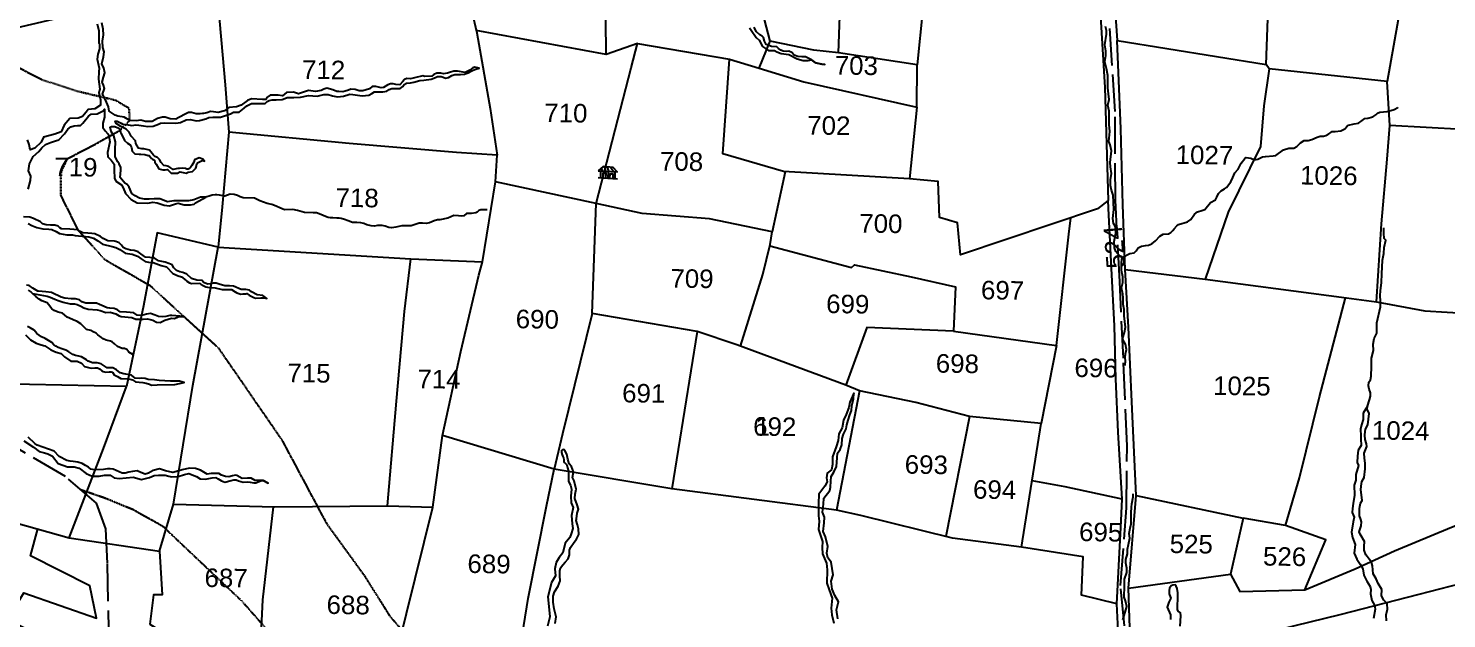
# Model space of a CAD drawing. Header units: inches. Extents: x 304037 to 460575, y 1453943 to 1639883.
# Drawn here: x 344773 to 346664, y 1596518 to 1597304 of the extents above; entities that cross this region are included whole.
import ezdxf

# ---------------------------------------------------------------- set-up
doc = ezdxf.new("R2010")
doc.units = ezdxf.units.IN
doc.header["$MEASUREMENT"] = 0
doc.linetypes.add('ACAD_ISO02W100', pattern=[15, 12, -3])
doc.linetypes.add('ACAD_ISO07W100', pattern=[3, 0, -3])
for name, color, linetype in [('CARTTRACK', 30, 'ACAD_ISO02W100'), ('NALA', 4, 'Continuous'), ('SURVEY_BND', 7, 'Continuous'), ('SURVEY_NO', 7, 'Continuous'), ('VILLAGE_AREA', 1, 'Continuous')]:
    doc.layers.add(name, color=color, linetype=linetype)
doc.layers.add('FOOTPATH', color=150, linetype='ACAD_ISO07W100', lineweight=30)
doc.styles.get("Standard").update_dxf_attribs({"font": 'arial.ttf'})

# ---------------------------------------------------------------- blocks, each defined once
blk = doc.blocks.new('2')
at = {"layer": 'VILLAGE_AREA'}
for points in [[(1231.64, 373.36), (1237.77, 373.15), (1236.47, 374.47), (1233.17, 374.74), (1231.64, 373.36)], [(1232.42, 373.34), (1232.42, 371.16)], [(1232.56, 374.2), (1232.93, 373.32)], [(1234.1, 371.07), (1234.2, 372.59), (1233.15, 372.63), (1233.15, 371.12)], [(1233.6, 374.71), (1233.97, 373.28)], [(1234.5, 374.63), (1235, 373.25)], [(1234.88, 373.25), (1234.74, 371.03)], [(1235.37, 370.99), (1235.52, 372.47), (1236.35, 372.47), (1236.36, 370.94)], [(1235.71, 374.54), (1236.6, 373.19)], [(1237.06, 373.17), (1237.02, 370.9)], [(1231.59, 371.21), (1237.9, 370.85)]]:
    blk.add_lwpolyline(points, dxfattribs=at)
blk = doc.blocks.new('KANUPURUPALLE')
at = {"layer": 'CARTTRACK'}
for points in [[(489.94, 23.9), (488.53, 36.93), (490.07, 62.08), (490.01, 82.05), (488.41, 110.43), (486.94, 135.13), (485.15, 161.55), (484.64, 190.21), (482.08, 224.18), (479.21, 256.29), (477.86, 284.76), (476.26, 306.59), (474.41, 340.74), (473.64, 370.43), (473.13, 383.82), (471.98, 392.69), (465.83, 410.81), (457.32, 435.63), (453.04, 445.21), (453.23, 456.94), (458.35, 468.08), (460.45, 470.7)], [(161.43, 12.4), (160.5, 39.54), (159.83, 50.81), (156.65, 59.02), (146.57, 67.51), (121.82, 81.54), (107.76, 94.26), (95.93, 107.56), (80.3, 119.71), (49.35, 137.04), (37.68, 146.32), (34.23, 152.41), (28.66, 164.34), (21.49, 170.83), (12.5, 178.7), (-1.06, 191.1), (-8.4, 198.81), (-12.67, 203.36)]]:
    blk.add_lwpolyline(points, dxfattribs=at)
at = {"layer": 'FOOTPATH', "ltscale": 0.001}
for points in [[(111.46, 208.67), (137.13, 195.85), (149.02, 192.19), (160.97, 189.56), (165.47, 187.04), (165.78, 183.04), (162.67, 179.8), (154.94, 175.32), (145.62, 170.28), (143.76, 166.01), (143.76, 158.57), (149.49, 147.38), (158.33, 137.87), (173.14, 129.65), (184.17, 119.79), (195.53, 109.75), (210.77, 88.28), (216.59, 80.06), (231.33, 53.36), (243.94, 36.49), (252.17, 23.72), (263.36, 11.23)], [(252.42, -28.7), (243.58, -18.62), (233.87, -7.63), (228, -0.42), (220.96, 9.94), (211.78, 19.58), (204.16, 28), (191.53, 39.64), (181.34, 49.01), (178.36, 51.8), (168.31, 57.26), (158.93, 60.9), (151.59, 63.28)]]:
    blk.add_lwpolyline(points, dxfattribs=at)
at = {"layer": 'NALA'}
for points in [[(365.95, 215.76), (366.52, 214.99), (368.15, 212.68), (369.19, 211.74), (370.25, 209.78), (372.24, 208.5), (374.15, 208.52), (374.87, 208.13), (376.29, 207.53), (378.85, 207.31), (381.5, 205.88), (383.49, 205.43), (385.1, 205.43), (386.22, 205.62), (387.5, 204.74), (389.49, 204.25), (390.47, 204.25), (389.49, 204.25), (387.5, 204.74), (386.22, 205.62), (384.16, 206.62), (383.06, 206.62), (381.68, 206.64), (380.53, 207.11), (379.78, 207.92), (378.76, 208.35), (377.89, 208.25), (376.99, 208.29), (376.24, 208.64), (375.49, 209.14), (375.24, 209.35), (374.92, 209.71), (373.2, 209.78), (371.41, 210.44), (370.86, 211.46), (370.53, 212.64), (370.06, 213.05), (369.35, 213.54), (368.19, 214.45), (367.8, 215.17), (367.5, 215.92)], [(574.7, 26.62), (574.62, 28.54), (575.02, 30.44), (574.86, 32.09), (573.77, 33.29), (573.05, 34.66), (573.05, 36.76), (571.92, 38.73), (571.19, 40.22), (570.23, 41.83), (569.98, 44.35), (569.58, 45.52), (568.82, 46.56), (568.21, 47.33), (567.77, 47.93), (567.24, 49.38), (567.24, 50.59), (567.28, 52.16), (565.83, 54.58), (565.51, 55.34), (566.07, 57.31), (566.23, 58.52), (565.99, 59.28), (565.59, 60.49), (565.55, 61.01), (565.55, 62.78), (565.63, 63.55), (565.83, 64.56), (566.35, 65.44), (566.15, 67.31), (565.91, 68.88), (565.91, 70.13), (566.11, 71.62), (566.88, 72.87), (567.2, 75.76), (567.12, 77.54), (566.88, 79.19), (566.8, 80.84), (567.6, 83), (567.48, 83.84), (567.04, 85.25), (566.96, 86.66), (566.96, 87.83), (567.08, 88.51), (567.89, 90), (568.17, 93.6), (567.6, 95.05), (567.6, 96.06), (566.31, 93.68), (566.31, 91.63), (565.79, 89.94), (565.51, 88.53), (565.63, 86.35), (565.63, 85.39), (565.78, 83.22), (564.81, 81.69), (564.61, 79.8), (564.57, 77.75), (564.98, 76.78), (564.21, 73.88), (564.21, 72.03), (563.69, 70.42), (563.85, 67.17), (563.4, 64.43), (563.2, 62.82), (563.2, 61.53), (563.77, 60.04), (563.56, 58.51), (563.04, 55.17), (563.4, 53.48), (564.25, 51.18), (564.01, 48.34), (564.85, 46.41), (566.02, 44.88), (566.87, 43.35), (567.23, 41.29), (568.16, 39.38), (569.25, 37.69), (569.49, 36.69), (569.49, 35.28), (569.86, 33.18), (570.74, 31.69), (571.02, 30.37), (570.5, 27.28)], [(507.94, 24.01), (508.18, 27.37), (508.06, 28.34), (507.3, 28.9), (507.06, 29.43), (507.06, 30.35), (507.06, 33.13), (507.06, 34.78), (506.81, 36.15), (506.49, 36.92), (506.17, 37.32), (505.44, 37.28), (504.92, 37.04), (504.31, 36.27), (504.23, 35.47), (504.31, 34.42), (504.4, 34.14), (504.8, 33.01), (504.19, 31.68), (503.71, 30.07), (504.8, 27.58), (504.8, 26.09)], [(397.11, 24.9), (396.65, 27.78), (397.28, 30.43), (396.02, 32.43), (395.14, 34.48), (394.77, 37.02), (395.48, 39.11), (394.73, 43.18), (393.68, 44.52), (393.31, 46.06), (393.6, 48.23), (392.8, 51.36), (391.97, 53.12), (392.29, 55.86), (392.34, 57.74), (391.67, 59.37), (392.04, 61.87), (392.04, 63.83), (393.97, 66.4), (394.14, 67.48), (394.22, 69.36), (394.35, 70.86), (395.18, 72.32), (396.06, 74.21), (396.23, 76.93), (396.31, 78.47), (397.19, 79.72), (397.69, 81.18), (397.73, 83.23), (398.19, 84.69), (399.03, 86.42), (399.24, 87.67), (399.57, 89.26), (400.16, 90.93), (400.7, 92.3), (400.7, 93.89), (401.2, 96.18), (401.37, 98.02), (400.03, 95.02), (399.74, 93.31), (398.99, 91.01), (398.07, 89.17), (397.69, 86.75), (396.61, 84.75), (396.48, 82.54), (395.81, 80.57), (394.69, 77.3), (394.69, 74.75), (394.39, 73.09), (393.06, 72), (392.81, 70.41), (393.06, 69.12), (392.3, 67.78), (390.42, 65.09), (390.42, 62.08), (390.42, 58.12), (390.71, 56.41), (390.5, 53.73), (391.8, 49.83), (391.8, 47.87), (391.88, 45.86), (393.22, 42.86), (393.47, 40.69), (393.47, 36.4), (394.22, 34.27), (395.18, 31.56), (394.89, 28.26), (395.23, 26.09), (395.9, 23.47)], [(305.63, 22.15), (305.92, 24.25), (305.25, 26.87), (304.9, 29.03), (304.9, 30.96), (305.28, 32.36), (306.48, 34.24), (307.12, 35.94), (306.95, 37.57), (306.92, 39.15), (307.18, 40.21), (307.85, 41.18), (308.64, 42.02), (309.61, 43.1), (310.02, 44.36), (310.02, 45.94), (310.25, 46.75), (311.48, 48.55), (312.18, 49.51), (312.89, 51.03), (312.8, 52.87), (312.45, 54.18), (311.98, 55.5), (312.13, 56.05), (312.3, 57.97), (312.77, 59.26), (312.27, 60.63), (311.54, 62.7), (311.63, 64.02), (311.86, 65.68), (311.16, 68.41), (310.6, 69.49), (310.9, 71.33), (310.22, 72.97), (309.52, 73.9), (309, 75.33), (308.7, 76.98), (308.15, 77.89), (307.71, 78.44), (307.33, 78.38), (307.01, 78.18), (307.01, 77.48), (307.24, 76.72), (307.39, 76.25), (307.68, 75.79), (307.74, 75.17), (307.74, 74.59), (307.94, 74.24), (308.47, 73.8), (308.76, 73.51), (308.97, 72.52), (309.32, 71.52), (309.32, 70.62), (309.32, 68.14), (310.02, 67.01), (310.34, 65.72), (310.19, 63.44), (310.34, 61.2), (311.01, 59.76), (310.52, 57.18), (310.72, 54.49), (310.95, 52.92), (310.43, 51.19), (310.02, 50), (308.55, 48.17), (307.85, 45.07), (306.68, 43.53), (305.72, 41.86), (305.36, 39.82), (305.56, 37.58), (304.33, 35.39), (303.14, 30.74), (303.69, 26.53), (303.94, 24.29), (303.16, 21.23)], [(132.88, 78.88), (136.02, 76.94), (137.87, 75.47), (139.67, 75.1), (140.73, 74.82), (142.26, 74.08), (144.15, 71.69), (147.15, 70.72), (149.32, 70.67), (150.89, 70.3), (153.16, 68.64), (155.11, 67.82), (157.48, 67.82), (159.17, 68.2), (160.95, 68.2), (162.34, 67.3), (163.9, 67.1), (168.49, 67.59), (171.16, 66.92), (173.76, 67.56), (175.25, 68.25), (176.66, 68.37), (178.04, 68.37), (178.76, 68.37), (180.03, 68.12), (180.83, 67.94), (182.98, 68.01), (185.07, 68.74), (186.48, 69.03), (188.88, 68.1), (190.15, 67.34), (191.83, 67.34), (194.06, 67.81), (195.17, 67.85), (195.93, 67.45), (197.03, 66.85), (198.08, 66.45), (200.2, 67.03), (201.02, 67.21), (201.76, 67.18), (202.5, 66.94), (204.11, 66.52), (205.41, 66.58), (206.32, 66.52), (207.49, 66.29), (208.18, 66.34), (209.29, 66.78), (209.81, 67.01), (210.57, 67.1), (212.11, 66.23), (210.57, 67.07), (207.98, 67.07), (206.59, 67.81), (206.35, 67.85), (205.43, 67.79), (203.69, 67.63), (201.95, 68.57), (201.55, 68.72), (200.54, 68.5), (199.38, 68.17), (198.31, 68.21), (197.02, 68.63), (196.15, 69.19), (193.67, 69.15), (192.37, 68.92), (190.17, 70.18), (188.59, 70.76), (186.67, 70.74), (184.3, 70.2), (182.43, 69.62), (181.22, 69.27), (178.83, 69.85), (176.87, 70.47), (174.93, 69.87), (173.43, 69), (172.27, 68.64), (170.95, 69.18), (169.72, 69.65), (168.2, 69.51), (167, 69.18), (165.82, 68.86), (164.84, 68.86), (163.88, 69.28), (162.93, 69.72), (161.95, 70.09), (161, 70.27), (160.04, 70.25), (158.85, 70.02), (155.89, 69.84), (154.67, 70.04), (153.97, 70.62), (152.96, 71.2), (151.82, 71.78), (150.44, 72.29), (148.97, 72.47), (147.95, 72.58), (146.87, 72.74), (144.41, 73.97), (142.79, 75.69), (140.9, 76.33), (139.03, 76.96), (137.17, 77.59), (136.46, 78.09), (134.3, 80.09)], [(132.96, 113.22), (134.64, 111.6), (136.44, 110.57), (138.08, 110.07), (139.28, 109.77), (141.21, 108.44), (142.94, 107.72), (144.54, 107.3), (145.68, 106.32), (147.78, 104.85), (149.13, 104.88), (149.76, 104.9), (151.24, 104.32), (152.21, 103.22), (154.36, 102.72), (155.51, 102.85), (156.38, 102.82), (157.08, 102.5), (157.81, 101.85), (158.26, 101.72), (159.1, 101.48), (160.2, 101.58), (160.83, 101.6), (161.33, 101.5), (161.88, 100.68), (162.93, 100.1), (163.97, 99.55), (166.51, 99.4), (167.78, 99.15), (168.73, 98.52), (171.1, 98.32), (172.28, 98.15), (173.27, 97.8), (173.95, 97.5), (175.75, 97.65), (181.57, 97.77), (184.56, 98.45), (183.01, 98.87), (180.12, 98.87), (176.45, 99.02), (174.9, 99.17), (172.87, 99.25), (171.88, 99.65), (170.7, 99.67), (169.95, 99.62), (168.65, 99.67), (167.43, 100.62), (164.98, 101.07), (163.81, 101.34), (162.61, 102.24), (161.39, 102.91), (159.51, 102.91), (157.62, 104.11), (156.29, 104.46), (154.73, 104.4), (153.38, 104.99), (152.78, 105.44), (151.21, 106.32), (150.31, 106.59), (149.28, 106.79), (148.34, 107.11), (147.11, 107.94), (146.04, 108.44), (144.74, 108.86), (143.59, 109.26), (142.79, 109.66), (142.22, 110.08), (141.54, 110.88), (139.34, 112.08), (138.1, 112.63), (136.58, 113.67), (135.71, 114.74), (134.48, 115.54), (133.53, 115.92)], [(133.66, 127.66), (134.56, 127.09), (135.08, 126.64), (139.8, 125.79), (140.73, 125.49), (142.25, 124.9), (143.4, 124.45), (145.01, 123.91), (147.26, 123.46), (148.71, 123.46), (149.56, 123.29), (150.73, 122.74), (151.71, 122.24), (153.1, 121.81), (156, 121.66), (157, 121.39), (158.92, 120.79), (160.3, 120.92), (162.07, 120.39), (163.19, 119.82), (163.84, 119.57), (167.26, 119.24), (168.58, 118.79), (170.96, 118.76), (172.33, 118.89), (174.08, 118.49), (175.35, 117.92), (176.45, 117.84), (178.05, 118.54), (180.17, 119.29), (181.17, 119.19), (182.32, 119.69), (184.17, 119.79), (180.2, 120.11), (179.62, 120.06), (178.35, 119.74), (177.12, 119.69), (175.9, 119.69), (174.85, 120.16), (173.28, 120.68), (172.03, 120.41), (170.51, 120.01), (169.06, 120.04), (167.96, 120.81), (165.51, 121.03), (163.55, 121.03), (162.58, 121.73), (161.6, 122.13), (160.15, 122.21), (159.25, 122.33), (157.53, 123), (156.76, 123.4), (155.78, 123.75), (154.36, 123.78), (153.26, 123.78), (152.31, 123.73), (151.09, 124.15), (150.29, 124.75), (149.04, 125.1), (147.57, 125.1), (145.57, 125.25), (144.34, 125.52), (143.45, 125.95), (142.3, 126.54), (141.15, 127.04), (139.38, 127.19), (137.03, 127.37), (136.73, 127.44), (135.08, 128.39), (133.91, 129.21), (133.09, 129.34)], [(133.34, 149.23), (134.54, 148.63), (136.19, 147.95), (138.06, 147.55), (140.08, 147.55), (141.03, 147.43), (142.4, 146.78), (143.5, 146.21), (145.95, 145.78), (147.72, 145.78), (148.65, 145.56), (153.01, 145.23), (154.51, 144.83), (156.01, 143.91), (157.45, 142.93), (160.65, 142.16), (161.8, 141.86), (163.1, 141.19), (164.83, 140.13), (167.13, 139.76), (168.88, 139.16), (170.08, 138.29), (171.33, 137.51), (172.5, 137.31), (174, 137.14), (176.6, 136.22), (178.32, 135.89), (180.43, 133.76), (182.17, 132.98), (183.22, 132.64), (184.17, 131.94), (184.92, 131.29), (185.82, 130.74), (186.52, 130.59), (189.12, 130.66), (189.52, 130.42), (190.24, 129.97), (191.14, 129.57), (191.69, 129.44), (192.46, 129.34), (194.11, 129.27), (196.37, 128.7), (198.27, 128.77), (199.48, 128.75), (200.64, 128.02), (201.23, 127.7), (202.5, 127.37), (203.09, 127.45), (204.08, 127.47), (204.44, 127.51), (205.15, 127.05), (206.76, 126.25), (207.29, 126.14), (208.98, 126.24), (210, 126.24), (210.89, 126.02), (209.64, 126.96), (207.8, 127.14), (205.96, 128.15), (205.28, 128.68), (204.08, 128.82), (202.54, 128.87), (200.12, 129.87), (198.74, 129.94), (197.23, 129.98), (195.39, 130.41), (194.44, 130.77), (193.53, 130.77), (192.48, 130.54), (191.76, 130.38), (190.3, 130.96), (189.87, 131.55), (188.22, 131.68), (186.42, 132.14), (184.92, 133.51), (183.64, 134.03), (182.61, 134.31), (181.52, 134.72), (180.73, 135.58), (180.12, 136.47), (179.08, 136.98), (177.84, 137.29), (175.72, 137.78), (174.3, 138.67), (171.46, 138.88), (169.97, 139.95), (169.04, 140.58), (167.74, 140.99), (166.62, 141.09), (165.06, 141.46), (164.18, 141.88), (163.6, 142.69), (162.85, 143.44), (161.78, 143.81), (161.32, 143.89), (159.22, 144.02), (157.68, 144.69), (156.76, 145.36), (154.93, 146.18), (153.98, 146.34), (152.66, 146.34), (151.06, 146.48), (150.16, 146.85), (149.49, 147.38), (146.88, 147.63), (144.16, 147.66), (143.63, 148), (143.04, 148.47), (142, 148.78), (140.6, 148.81), (139.22, 148.95), (138.01, 149.23), (137.37, 149.82), (135.01, 150.85), (133.81, 151.33), (131.79, 151.39)], [(133.18, 160.35), (133.91, 163.19), (133.97, 164.59), (133.21, 166.3), (133.55, 168.62), (134.67, 170.98), (136.5, 172.62), (137.39, 173.85), (138.6, 174.89), (140.17, 175.56), (141.8, 176.09), (142.89, 176.51), (144.66, 178.46), (145.81, 180), (146.74, 180.76), (147.83, 181.01), (148.96, 181.18), (149.8, 181.18), (150.56, 181.96), (152.36, 184.27), (153.23, 184.86), (155.16, 185), (157.1, 186.01), (157.57, 186.62), (157.57, 183.99), (157.1, 182.08), (157.07, 180.63), (157.88, 179.59), (158.72, 178.61), (159.06, 177.99), (159.4, 176.09), (158.73, 172.53), (158.84, 171.22), (159.94, 170.07), (160.89, 168.81), (160.89, 166.84), (161.06, 164.27), (161.56, 163.29), (163.33, 162.15), (163.92, 161.16), (164.68, 159.34), (166.59, 157.44), (168.49, 156.37), (172.03, 156.34), (173.63, 156.68), (174.98, 156.51), (177.24, 155.8), (178.98, 155.63), (180.94, 156.25), (181.84, 156.53), (183.8, 155.97), (185.82, 156.02), (186.95, 156.28), (187.45, 156.64), (190.73, 158.55), (188.97, 158.49), (186.83, 157.68), (185.18, 157.28), (183.47, 157.28), (182.54, 157.28), (181.31, 157.23), (180.38, 157.23), (178.3, 156.84), (175.86, 157.79), (173.98, 157.82), (172.38, 157.62), (170.89, 157.62), (169.26, 157.99), (167.83, 158.63), (166.74, 159.47), (165.84, 161.41), (165.22, 162.27), (164.41, 162.78), (162.89, 164.56), (163.06, 166.94), (163.14, 167.76), (162.53, 168.99), (162.13, 169.6), (161.52, 170.61), (161.18, 171.29), (161.21, 173.57), (161.21, 176.09), (160.68, 178), (159.75, 179.38), (159.47, 180.79), (159.89, 180.98), (161.01, 180.98), (162.22, 180.53), (162.67, 179.8), (162.92, 178.88), (163.73, 177.53), (164.15, 176.55), (165.16, 175.74), (166.03, 175.21), (166.45, 174.31), (166.68, 173.07), (167.52, 172.23), (168.93, 172.23), (169.51, 172.23), (170.78, 172.06), (171.9, 171.83), (172.18, 171.81), (172.6, 171.22), (172.94, 170.82), (173.33, 170.57), (173.98, 170.26), (174.09, 169.7), (174.54, 169.03), (175.41, 167.52), (176.67, 167.18), (177.45, 167.24), (178.04, 167.35), (178.38, 167.18), (179.43, 166.19), (181.47, 166.19), (182.23, 166.64), (183.3, 166.45), (184.25, 166.22), (184.87, 166.53), (186.25, 166.81), (187.37, 167.88), (187.48, 168.24), (187.68, 169.28), (187.9, 169.67), (189.36, 170.37), (189.7, 170.37), (190.12, 170.15), (189.58, 170.88), (188.38, 171.21), (186.95, 170.54), (186.64, 169.78), (186.08, 168.72), (185.66, 168.1), (185.29, 167.79), (184.84, 167.51), (184.48, 167.54), (184, 167.74), (183.05, 167.82), (182.07, 167.74), (181.56, 167.71), (180.07, 167.4), (179.03, 168.02), (178.58, 168.36), (177.77, 168.5), (176.98, 168.58), (176.08, 169.62), (175.55, 170.54), (174.91, 171.13), (174.09, 171.52), (173.64, 171.91), (172.24, 173.57), (170.44, 173.9), (169.77, 173.9), (168.73, 174.13), (168.26, 174.86), (167.89, 175.59), (167.72, 176.51), (166.26, 177.96), (165.59, 179.28), (164.69, 180.2), (162.95, 181.05), (161.41, 181.97), (161.04, 182.73), (161.71, 182.73), (162.98, 182.08), (163.59, 181.8), (164.69, 181.72), (166.43, 181.47), (167.8, 181.61), (168.78, 181.61), (170.21, 181.41), (171.7, 181.19), (173.33, 181.33), (175.07, 181.94), (175.77, 182.28), (177.17, 182.45), (180.74, 182.37), (182.15, 182.65), (184, 183.46), (185.32, 183.6), (187.37, 183.18), (188.32, 183.32), (190.34, 183.88), (191.35, 184.3), (192.61, 184.47), (195.11, 184.5), (198.35, 185.65), (199.33, 186.15), (201.13, 186.21), (202.78, 187.53), (203.62, 188.28), (205.14, 189.04), (209.52, 189.1), (210.17, 189.75), (210.79, 190.11), (211.77, 190.36), (213.09, 190.39), (214.99, 190.45), (215.89, 190.78), (216.59, 191.12), (217.86, 191.23), (218.81, 191.23), (220.91, 191.37), (223.53, 191.88), (226.31, 191.71), (228.5, 192.33), (229.87, 192.33), (231.33, 191.88), (232.93, 191.6), (234.89, 191.85), (236.55, 192.41), (236.94, 192.55), (237.89, 192.47), (240.91, 192.02), (243.04, 192.24), (243.96, 192.86), (244.83, 193.36), (246.38, 193.42), (247.58, 193.47), (248.82, 193.7), (249.6, 194.17), (250.42, 194.57), (253.17, 194.54), (253.96, 195.27), (254.46, 195.89), (255.19, 196.34), (256.45, 196.48), (257.58, 196.65), (259.51, 197.24), (260.75, 197.4), (263.15, 197.69), (264.55, 198.27), (265.22, 198.58), (266.37, 198.61), (267.92, 198.13), (268.73, 198.39), (269.85, 199.03), (270.83, 199.31), (271.51, 199.31), (272.6, 199.37), (273.89, 199.45), (274.45, 199.68), (275.1, 199.9), (276.28, 200.57), (277.26, 201.05), (278.66, 201.53), (277.2, 201.78), (276.61, 201.55), (275.58, 200.82), (274.17, 200.04), (271.65, 200.43), (270.44, 200.38), (269.07, 199.96), (268.42, 199.79), (267.16, 199.48), (266.26, 199.68), (264.97, 199.65), (264.02, 199.2), (263.34, 198.75), (261.13, 198.61), (260.45, 198.75), (257.76, 198.11), (256.44, 197.79), (255.29, 197.79), (254.47, 197.51), (253.86, 196.73), (253.01, 195.75), (251.7, 195.8), (250.83, 196.03), (249.98, 196.03), (249.11, 195.72), (247.77, 194.82), (246.95, 194.74), (245.24, 195.08), (244.12, 195.08), (243.22, 194.32), (241.03, 193.7), (239.89, 193.65), (238.6, 194.07), (237.23, 194.09), (236.44, 193.81), (235.38, 193.42), (234.56, 193.28), (233.36, 193.28), (232.63, 193.28), (231.39, 193.84), (229.46, 194.32), (228.5, 194.07), (227.55, 193.56), (225.78, 193.28), (224.24, 193.42), (223.48, 193.48), (220.25, 192.44), (218.6, 192.95), (216.33, 192.75), (215.13, 191.71), (213.72, 191.87), (211.06, 191.79), (210.08, 191.06), (209.74, 190.45), (208.67, 190.36), (205.06, 190.56), (203.74, 189.97), (201.72, 188.48), (200.31, 187.92), (197.82, 187.62), (196.41, 186.55), (194.39, 186.05), (192.88, 186.24), (191.87, 186.27), (190.69, 185.88), (189.65, 185.63), (189.26, 185.6), (188.56, 185.51), (187.28, 185.45), (185.73, 185.87), (184.75, 185.9), (183.85, 185.4), (181.66, 184.27), (180.63, 183.71), (178.83, 183.77), (177.23, 184.27), (176.33, 184.27), (174.79, 183.8), (173.05, 182.79), (170.92, 182.76), (169.32, 183.18), (167.83, 182.96), (165.78, 183.04), (163.93, 184.08), (161.89, 184.33), (160.99, 184.72), (159.05, 186.01), (158.86, 187.41), (158.21, 188.87), (157.68, 189.79), (156.78, 191.48), (157.5, 193.29), (157.08, 194.36), (156.71, 195.34), (157.08, 196.96), (157.53, 198.36), (157.13, 199.82), (156.49, 201.25), (156.96, 203.57), (157.22, 205.19), (156.71, 206.56), (156.6, 208.63), (156.91, 210.59), (156.71, 212.49), (156.29, 214.51)], [(154.78, 214.17), (155.37, 211.9), (155.4, 211), (155.4, 209.01), (155.4, 207.92), (155.65, 207.71), (155.68, 206.14), (155.14, 204.32), (154.95, 202.78), (155.59, 199.86), (155.59, 198.66), (155.48, 196.31), (155.7, 194.68), (155.93, 193.08), (155.59, 191.91), (156.21, 189.64), (156.21, 187.87), (154.41, 186.67), (152.27, 186.42), (151.65, 185.58), (150.42, 184.09), (149.07, 183.51), (146.38, 183.39), (144.58, 181.21), (143.66, 179.08), (141.55, 178.29), (137.91, 177.31), (137.14, 175.68), (135.17, 173.63), (133.63, 173.15), (133.27, 174.86), (132.76, 176.32)], [(487.41, 143.03), (486.19, 144.22), (485.52, 144.94), (485.09, 146.19), (484.91, 148.17), (485.44, 150.85), (485.44, 152.11), (485.2, 153.13), (484.69, 153.98), (484.35, 155.65), (484.69, 158.52), (484.56, 160.8), (484.42, 163.22), (483.88, 164.75), (483.5, 166.28), (483.5, 168.18), (483.74, 170.21), (483.4, 172.35), (483.33, 173.75), (483.67, 177.53), (483.16, 179.4), (482.79, 180.56), (483.06, 183.81), (482.75, 185.99), (482.75, 188.34), (482.75, 190.34), (482.31, 192.25), (482.65, 194.13), (482.48, 195.94), (482.17, 197.94), (482.14, 199.54), (482.11, 201.86), (481.66, 204.12), (481.15, 206.34), (481.42, 208.24), (481.39, 209.87), (481.05, 211.81), (481.49, 215.2), (481.49, 216.42), (481.15, 217.71)], [(489.08, 108.1), (489.08, 109.57), (489.05, 110.61), (489.05, 111.89), (489.38, 113.31), (489.02, 114.98), (488.01, 116.78), (488.64, 118.79), (488.94, 120.48), (488.45, 124.22), (488.45, 126.21), (488.1, 127.81), (488.1, 130.16), (487.93, 131.17), (487.52, 133.25), (487.91, 134.95), (487.91, 136.75), (487.41, 138.85), (487.41, 141.45), (487.55, 143.03), (490.09, 144.41), (491.43, 144.65), (492.09, 145.22), (492.77, 146.26), (493.78, 146.75), (495.12, 147), (496.1, 147.16), (497.17, 147.65), (498.32, 148.58), (499.66, 150.12), (500.75, 150.75), (502.5, 150.94), (503.27, 151.4), (503.87, 151.97), (504.28, 152.55), (505.15, 153.58), (505.7, 154.02), (508.6, 154.9), (509.67, 155.61), (510.84, 157.39), (511.8, 158.12), (513.19, 158.59), (514.17, 158.94), (515.99, 161.19), (517.52, 162.1), (517.98, 162.94), (518.53, 164.2), (519.35, 165.02), (520.38, 165.67), (521.01, 166.13), (522.44, 168.03), (523.09, 169.4), (523.7, 170.95), (524.71, 172.1), (525.66, 174.09), (526.81, 175.67), (527.3, 176), (528.83, 175.76), (529.98, 175.24), (531.07, 175.51), (532.55, 176.22), (533.56, 176.38), (536.02, 176.63), (536.89, 176.68), (539.33, 178.55), (541.05, 179.21), (542.72, 179.15), (543.65, 179.75), (544.82, 180.92), (545.97, 181.69), (547.28, 181.74), (548.5, 182.03), (550.19, 182.83), (551.15, 183.21), (552.21, 183.23), (552.95, 183.43), (553.91, 183.94), (554.59, 184.41), (555.05, 184.74), (555.95, 184.76), (557.79, 185.01), (559.15, 185.67), (559.84, 186.48), (560.27, 186.89), (562.13, 187.3), (563.55, 187.55), (564.67, 188.48), (565.55, 189.05), (566.45, 189.21), (568.1, 189.69), (569.05, 190.35), (569.65, 190.84), (570.34, 191.22), (572.77, 191.49), (573.92, 191.79), (574.98, 192.17), (576.16, 192.77), (576.16, 192.77)], [(281.85, 155.71), (280.66, 155.71), (279.8, 155.64), (279.13, 155.39), (278.59, 154.84), (278.22, 154.62), (276.76, 154.41), (276.37, 154.43), (275.21, 154.46), (274.28, 153.64), (273.41, 153.52), (272.63, 153.57), (271.08, 153.73), (269.17, 152.81), (266.62, 152.26), (265.82, 152.26), (264.75, 151.85), (263.24, 151.19), (262.21, 151.05), (260.96, 151.05), (259.91, 151.05), (257.33, 150.16), (255.73, 150.14), (254.27, 150.14), (252.37, 149.67), (251.02, 149.43), (250.12, 149.58), (248.95, 149.99), (247.93, 150.17), (247.13, 150.17), (246.39, 150.14), (245.47, 149.91), (244.34, 149.98), (242.94, 150.36), (241.95, 150.7), (241.05, 150.94), (239.74, 150.99), (238.34, 151.02), (236.87, 151.49), (235.73, 151.9), (234.67, 152.25), (233.99, 152.38), (233.18, 152.38), (231.97, 152.38), (231.16, 152.38), (230.44, 152.49), (229.58, 152.8), (228.04, 153.47), (226.61, 153.95), (225.54, 153.95), (222.7, 154.06), (220.51, 154.62), (218.94, 154.99), (216.3, 154.85), (214.68, 155.46), (213.73, 155.88), (213, 156.16), (212.08, 156.5), (210.62, 156.79), (208.19, 157.59), (206.46, 158.49), (202.84, 158.49), (201.8, 158.82), (200.99, 159.22), (199.89, 159.55), (198.64, 159.6), (197.69, 159.31), (196.84, 159.01), (195.11, 159.22), (194.26, 159.31), (193.69, 159.3), (192.82, 159.22), (192.12, 158.98), (190.73, 158.55)], [(567.6, 96.06), (568.23, 98.03), (568.6, 99.23), (568.51, 100.29), (568.14, 101.54), (567.86, 102.56), (567.96, 103.76), (568.46, 104.5), (568.7, 105.75), (568.74, 108.87), (568.74, 111.55), (569.3, 114.09), (569.25, 116.08), (569.53, 117.93), (570.32, 119.73), (570.32, 121.9), (570.32, 122.97), (571.43, 128.21), (571.43, 130.06), (571.29, 131.91), (571.34, 133.35), (571.66, 136.13), (571.66, 138.9), (571.84, 143.35), (572.32, 145.53), (572.32, 147.38), (572.88, 149.78), (572.36, 150.32), (572.13, 152.1), (572.13, 153.79)], [(167.82, 107.34), (166.53, 108.06), (165.84, 108.95), (165.02, 109.18), (164.33, 109.24), (163.51, 109.51), (162.75, 109.87), (161.77, 110.66), (161.08, 111.28), (160.52, 111.58), (159.1, 111.87), (158.15, 112.23), (157.52, 112.73), (156.41, 113.51), (155.85, 114.04), (154.89, 114.5), (154.07, 114.86), (152.66, 115.22), (150.81, 117.05), (149.62, 117.8), (148.34, 118.23), (147.09, 118.82), (146.4, 119.15), (145.54, 119.84), (144.85, 120.36), (143.47, 120.69), (142.09, 121.18), (141.34, 121.71), (140.28, 123.16), (139.89, 123.62), (138.11, 124.34), (137.23, 124.86), (136.3, 125.52), (135.08, 126.64)], [(489.36, 25.85), (490.09, 28.27), (490.61, 30.17), (490.17, 31.95), (489.68, 33.09), (489.68, 34.54), (489.8, 35.39), (489.8, 36.24), (489.8, 37.26), (489.8, 38.02), (489.8, 39), (490.49, 41.12), (490.49, 42.5), (490.13, 44.12), (490.13, 45.33), (490.57, 47.15), (490.62, 48.73), (490.94, 50.19), (491.35, 52.24), (491.06, 53.78), (491.35, 55.48), (491.63, 56.9), (491.63, 58.68), (491.63, 60.5), (491.67, 62.28), (491.75, 63.41), (492.2, 65.64), (492.24, 66.61)]]:
    blk.add_lwpolyline(points, dxfattribs=at)
at = {"layer": 'SURVEY_BND'}
for points in [[(475.67, 295.24), (476.71, 267.49), (478.21, 245.62), (479.49, 220.97), (481.22, 198.03), (482.8, 161.42), (479.37, 158.7), (435.3, 143.23), (434.13, 153.56), (428.33, 155.23), (427.74, 166.82), (418.39, 167.6)], [(329.73, 210.19), (359.65, 205.54), (369.26, 202.68), (372.67, 211.54), (365.63, 237.08), (357.53, 239.47), (355.82, 251.81), (349.53, 278.65)], [(319.73, 206.48), (318.94, 240.65), (286.17, 254.62), (259.89, 256.45), (258.22, 244.96), (225.28, 238.41)], [(394.9, 208.08), (395.91, 252.92), (424.06, 239.75), (422.03, 222.69), (420.43, 204.53)], [(481.52, 255.54), (485.02, 213.25), (533.39, 206.15), (534, 235.95), (534.07, 245.97), (533.61, 254.56)], [(580.42, 249.35), (572.64, 201.2), (534.32, 204.79), (533.39, 206.15)], [(171.17, 225.18), (183.36, 228.54), (209.04, 233.89), (225.28, 238.41), (227.24, 218.64), (276.03, 219.83), (277.75, 212.95), (282.32, 188.53), (284.84, 173.4), (271.69, 174.12), (236.9, 176.6), (197.89, 179.67)], [(74.63, 208.13), (103.54, 210.41), (126.72, 212.08), (154.31, 218.86), (171.17, 225.18), (193.44, 225.32), (196.52, 195), (197.89, 179.67), (196.08, 155.5), (194.92, 142.47), (175.17, 146.76), (170.99, 123.13), (165.89, 96.99)], [(317.12, 158.17), (327.82, 202.31), (329.73, 210.19), (319.73, 206.48), (277.55, 213.71)], [(369.26, 202.68), (383.82, 198.45), (420.43, 190.77), (420.43, 204.53), (394.9, 208.08), (386.86, 208.84), (372.67, 211.54)], [(488.6, 139.13), (487.53, 160.11), (486.61, 184.72), (485.02, 213.25)], [(165.89, 96.99), (103, 97.38), (103.86, 110.25), (81.05, 155.95), (52.26, 207.4)], [(420.43, 190.77), (418.39, 167.6), (377.64, 169.36), (357.9, 174.83), (359.65, 205.54)], [(534.32, 204.79), (532.73, 192.73), (531.9, 179.52), (521.71, 158.18), (514.58, 136.38), (560.36, 130.97), (570.07, 129.79), (571.37, 155.07), (572.97, 176.05), (573.67, 186.93), (572.64, 201.2)], [(570.07, 129.79), (585.76, 127.13), (600.21, 126.41), (628.59, 124.53), (631.03, 149.73), (633.34, 174.31), (634.16, 182.74), (608.99, 185.52), (573.67, 186.93)], [(194.92, 142.47), (257.32, 139.48), (280.54, 138.8), (284.42, 164.79), (284.84, 173.4)], [(378.17, 169.34), (374.19, 149.84), (353.9, 153.79), (332.08, 155.18), (317.12, 158.17)], [(316.31, 122.59), (317.12, 158.17), (284.42, 164.79)], [(488.62, 64.88), (487.11, 86.51), (486.08, 103.8), (485.43, 120.87), (484.23, 139.49), (482.98, 158.98), (482.8, 161.42)], [(433.29, 118.43), (466.74, 114.31), (470.21, 150.39), (470.81, 155.7)], [(364.42, 112.65), (371.32, 135.95), (373.64, 145.67), (374.19, 149.84)], [(148.01, 47.76), (177.25, 43.78), (181.56, 59.09), (187.34, 97.52), (194.92, 142.47)], [(373.55, 145.3), (400.03, 138.64), (400.94, 139.48), (419.39, 135.92), (433.81, 132.87), (433.29, 118.43), (405.22, 119.26), (398.75, 100.51)], [(181.56, 59.09), (214.41, 58.65), (250.85, 59.42), (253.38, 93.38), (255.51, 122.42), (257.32, 139.48)], [(250.85, 59.42), (265.59, 59.23), (268.4, 82.49), (273.99, 109.7), (279.4, 134.52), (280.54, 138.8)], [(493.15, 66.06), (491.37, 96.35), (489.98, 120.56), (488.6, 139.13), (514.58, 136.38)], [(541.68, 57.08), (545.96, 72.5), (552.1, 98.87), (560.06, 131.01)], [(350.3, 117.29), (316.31, 122.59), (307.17, 83.55), (304.71, 72.02)], [(403.14, 98.7), (398.75, 100.51), (363.22, 113.07), (350.3, 117.29), (342.89, 66.25)], [(466.74, 114.31), (462.13, 89.02)], [(492.35, 10.43), (491.04, 36.11), (524.08, 41.07), (527.11, 35.46), (548.15, 36.29), (564.39, 43.31), (577, 49.31), (595.4, 57.26), (607.3, 62.02), (630.78, 72.11), (651.86, 79.64), (663.58, 83.8), (691.65, 93.8), (711.16, 93.68), (734.44, 99), (753.43, 104.09)], [(100.51, 59.04), (120.17, 55.14), (148.01, 47.76), (158.7, 76.79), (165.89, 96.99)], [(438.83, 90.96), (421.49, 95.19), (403.14, 98.7), (396.21, 60.04)], [(754.5, 93.04), (720.61, 78), (706.08, 72.27), (678.49, 60.93), (651.77, 49.52), (625.86, 44.44), (605.06, 40.69), (585.04, 35.33), (559.62, 28.32), (530.14, 20.76), (488.28, 9.32)], [(456.24, 48.88), (462.13, 89.02), (438.83, 90.96), (431.69, 52.02)], [(150.15, 3.74), (192.5, -46.6), (258.7, -51.38), (320.63, -25.4), (376.34, -3.23), (416.13, -5.74), (488.78, 9.42), (487.35, 30.9), (475.91, 33.64), (476.26, 46.02), (456.24, 48.88), (433.89, 51.51), (404.16, 58.37), (396.21, 60.04), (342.89, 66.25), (304.71, 72.02), (268.4, 82.49)], [(249.46, -9.81), (291.53, -11.06), (295.57, 21.29), (296.78, 30.09), (302.31, 60.09), (304.71, 72.02)], [(487.35, 30.9), (488.3, 55.64), (488.62, 64.88), (470.12, 68.58), (459.4, 70.43)], [(491.04, 36.11), (493.15, 66.06), (527.85, 59.18), (524.08, 41.07)], [(177.25, 43.78), (178.38, 29.71), (175.51, 29.6), (174.52, 20.08), (193.27, 8.69), (201.27, 6.68), (210.14, 5.81), (210.96, 28.55), (214.01, 58.65)], [(212.54, -20.09), (249.46, -9.81), (265.59, 59.23)], [(548.15, 36.29), (554.74, 52.54), (541.68, 57.08), (527.85, 59.18)], [(111.24, -26.65), (128.11, -19.11), (135.35, -8.31), (143.22, -5.9), (150.15, 3.74), (147.94, 11.71), (128.42, 20.9), (133.56, 29.7), (157.18, 21.84), (154.87, 32.32), (135.55, 41.76), (137.77, 50.47)]]:
    blk.add_lwpolyline(points, dxfattribs=at)
at = {"layer": 'VILLAGE_AREA'}
blk.add_blockref('2', (-914.01, -204.56), dxfattribs=at)
at = {"layer": 'SURVEY_NO'}
for s, p in [('703', (393.72, 201)), ('712', (221.31, 197.29)), ('710', (299.91, 184.35)), ('702', (385.08, 181.47)), ('1027', (504.46, 173.57)), ('708', (337.57, 169.18)), ('719', (141.55, 164.71)), ('1026', (544.8, 167.47)), ('718', (232.72, 156)), ('700', (402.36, 149.97)), ('709', (341.46, 131.33)), ('697', (442.04, 128.92)), ('699', (391.99, 123.78)), ('690', (291.57, 117.52)), ('698', (427.74, 104.99)), ('696', (472.63, 104.19)), ('715', (217.9, 99.07)), ('714', (260.01, 97.68)), ('1025', (517.58, 99.01)), ('691', (326.34, 94.01)), ('692', (368.89, 83.8)), ('1', (369.67, 83.82)), ('1024', (569.19, 85.25)), ('693', (418.12, 72.16)), ('694', (440.34, 64.37)), ('695', (474.85, 51.11)), ('525', (504.22, 47.63)), ('526', (534.49, 43.99)), ('689', (277.02, 38.12)), ('687', (191.98, 32.42)), ('688', (231.61, 24.24))]:
    blk.add_text(s, height=6, dxfattribs=at).set_placement(p)
blk.add_text('524', height=6, rotation=95.3607, dxfattribs=at).set_placement((488.64, 139.74))

msp = doc.modelspace()

# ---------------------------------------------------------------- block references
at = {"layer": 'VILLAGE_AREA', "xscale": 4.11690545397391, "yscale": 4.116905454022344, "zscale": 4.116905453970031, "rotation": 359.2242586303323}
msp.add_blockref('KANUPURUPALLE', (344216, 1596437.2), dxfattribs=at)

doc.saveas('drawing.dxf')
